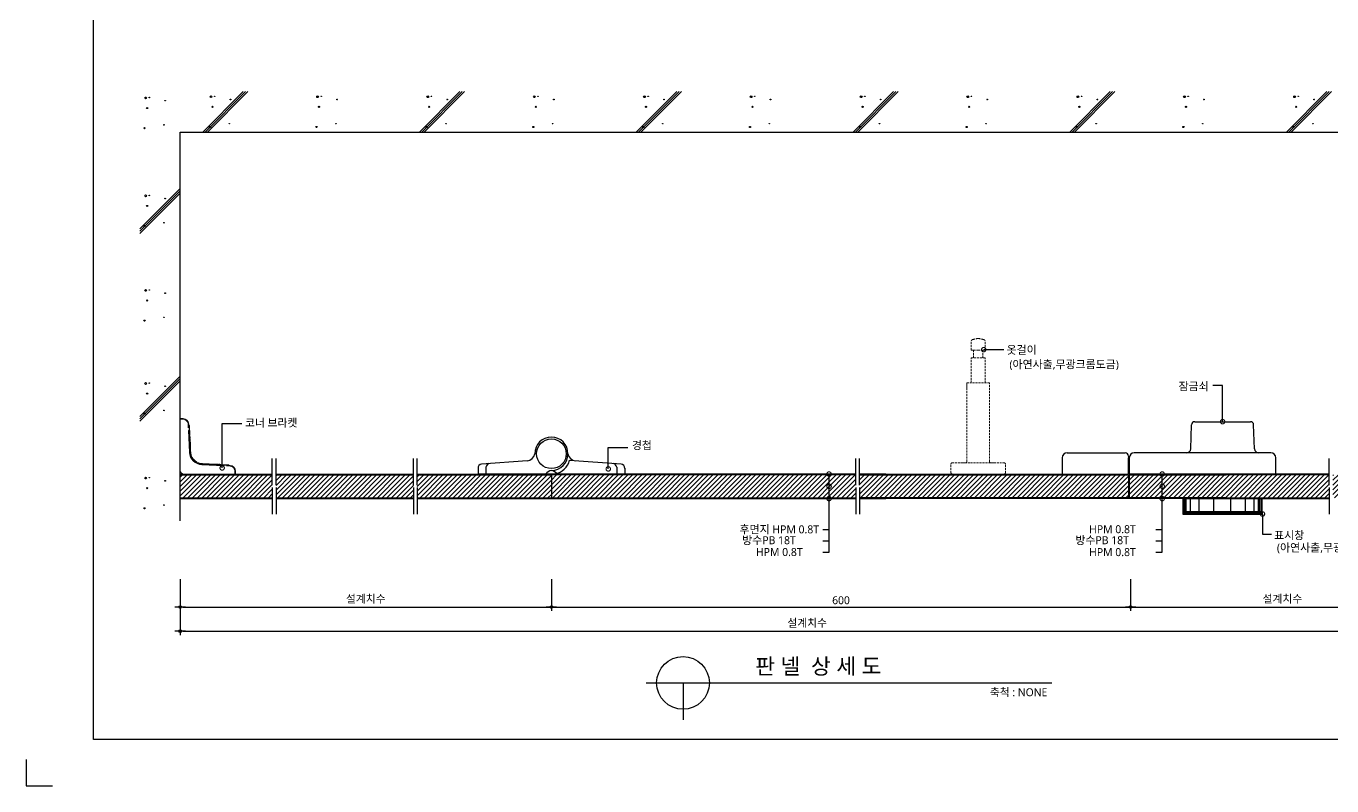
# Model space of a CAD drawing. Extents: x -256 to 8104, y -176 to 5714.
# Drawn here: x -256 to 4694, y -176 to 2705 of the extents above; entities that cross this region are included whole.
import ezdxf
from ezdxf.enums import TextEntityAlignment as Align

# ---------------------------------------------------------------- set-up
doc = ezdxf.new("R2010")
doc.units = 0
doc.header["$LTSCALE"] = 30
doc.linetypes.add('HIDDEN', pattern=[0.375, 0.25, -0.125])
doc.layers.get('0').update_dxf_attribs({"linetype": 'CONTINUOUS'})
doc.layers.get('DEFPOINTS').update_dxf_attribs({"linetype": 'CONTINUOUS'})
for name, color, linetype in [('02---제품선', 4, 'CONTINUOUS'), ('C', 2, 'CONTINUOUS'), ('DIM', 7, 'CONTINUOUS'), ('HID', 9, 'HIDDEN'), ('TIT', 3, 'CONTINUOUS'), ('경첩', 4, 'CONTINUOUS'), ('문자', 3, 'CONTINUOUS'), ('부자재', 4, 'CONTINUOUS'), ('잠금쇠(회전형)', 4, 'CONTINUOUS'), ('치수', 1, 'CONTINUOUS'), ('판넬', 2, 'CONTINUOUS'), ('해치', 8, 'CONTINUOUS')]:
    doc.layers.add(name, color=color, linetype=linetype)
doc.styles.add('돋움', font='malgun.ttf')
doc.dimstyles.new('10', dxfattribs={"dimscale": 10, "dimtxt": 3, "dimasz": 1, "dimexe": 1.5, "dimexo": 2, "dimgap": 1, "dimtad": 1, "dimdec": 0, "dimlunit": 6, "dimtxsty": '돋움', "dimblk": 'DIMDOT', "dimcen": -1, "dimdle": 1.5, "dimclrt": 3, "dimazin": 3, "dimtfac": 1, "dimtdec": 0, "dimtix": 1, "dimtmove": 2, "dimatfit": 3, "dimldrblk": 'DIMDOT', "dimarcsym": 0})
pattern_1 = [(45, (110148.375, -6933.632), (-8.980256, 8.980256), [])]

# ---------------------------------------------------------------- blocks, each defined once
blk = doc.blocks.new('DIMDOT')
at = {"linetype": 'Continuous'}
blk.add_line((-2, 0), (2, 0), dxfattribs=at)
for radius in [0.5, 0.25]:
    blk.add_circle((0, 0), radius, dxfattribs=at)
blk = doc.blocks.new('*D876')
at = {"layer": 'DEFPOINTS', "color": 0}
for p in [(118801.8, -6158.1), (120208.9, -6158.1), (120208.9, -6283.8)]:
    blk.add_point(p, dxfattribs=at)
at = {"layer": 'DIM', "color": 0, "lineweight": -2, "ltscale": 10}
for p, q in [((118801.8, -6178.1), (118801.8, -6298.8)), ((120208.9, -6178.1), (120208.9, -6298.8)), ((118811.8, -6283.8), (120198.9, -6283.8))]:
    blk.add_line(p, q, dxfattribs=at)
at = {"layer": 'DIM', "color": 0, "lineweight": -2, "xscale": 10, "yscale": 10, "zscale": 10, "rotation": 180}
blk.add_blockref('DIMDOT', (118801.8, -6283.8), dxfattribs=at)
at = {"layer": 'DIM', "color": 0, "lineweight": -2, "xscale": 10, "yscale": 10, "zscale": 10}
blk.add_blockref('DIMDOT', (120208.9, -6283.8), dxfattribs=at)
at = {"layer": 'DIM', "color": 3, "insert": (119505.3, -6254.2), "char_height": 30, "attachment_point": 5, "style": '돋움'}
blk.add_mtext('설계치수', dxfattribs=at)
blk = doc.blocks.new('*D877')
at = {"layer": 'DEFPOINTS', "color": 0}
for p in [(118801.8, -6158.1), (123555.7, -6158.1), (123555.7, -6375.3)]:
    blk.add_point(p, dxfattribs=at)
at = {"layer": 'DIM', "color": 0, "lineweight": -2, "ltscale": 10}
for p, q in [((118801.8, -6178.1), (118801.8, -6390.3)), ((123555.7, -6178.1), (123555.7, -6390.3)), ((118811.8, -6375.3), (123545.7, -6375.3))]:
    blk.add_line(p, q, dxfattribs=at)
at = {"layer": 'DIM', "color": 0, "lineweight": -2, "xscale": 10, "yscale": 10, "zscale": 10, "rotation": 180}
blk.add_blockref('DIMDOT', (118801.8, -6375.3), dxfattribs=at)
at = {"layer": 'DIM', "color": 0, "lineweight": -2, "xscale": 10, "yscale": 10, "zscale": 10}
blk.add_blockref('DIMDOT', (123555.7, -6375.3), dxfattribs=at)
at = {"layer": 'DIM', "color": 3, "insert": (121178.7, -6345.6), "char_height": 30, "attachment_point": 5, "style": '돋움'}
blk.add_mtext('설계치수', dxfattribs=at)
blk = doc.blocks.new('_DOTSMALL')
at = {"color": 0, "linetype": 'ByBlock', "const_width": 0.5}
blk.add_lwpolyline([(-0.0625, 0, 1), (0.0625, 0, 1)], format="xyb", close=True, dxfattribs=at)
blk = doc.blocks.new('A$C63EC304E')
at = {"layer": '치수', "color": 1, "xscale": 2.5, "yscale": 2.5, "zscale": 2.5, "rotation": 234.3098741996962}
blk.add_blockref('_DOTSMALL', (0.31, 0.31), dxfattribs=at)
blk = doc.blocks.new('A$C2BC9653E')
at = {"layer": '치수', "xscale": 0.3333333333333333, "yscale": 0.3333333333333333, "zscale": 0.3333333333333333}
blk.add_blockref('A$C63EC304E', (0, 0), dxfattribs=at)
blk = doc.blocks.new('A$C7FC71301')
at = {"layer": '치수', "rotation": 180}
blk.add_blockref('A$C2BC9653E', (0.21, 0.21), dxfattribs=at)
blk = doc.blocks.new('A$C4A20372B')
at = {"layer": '치수'}
blk.add_blockref('A$C7FC71301', (0, 0), dxfattribs=at)
blk = doc.blocks.new('A$C566469F5')
at = {"layer": '치수'}
blk.add_blockref('A$C4A20372B', (0, 0), dxfattribs=at)
blk = doc.blocks.new('A$C7E317CD4')
at = {"layer": '해치', "xscale": 2, "yscale": 2, "zscale": 2}
blk.add_blockref('A$C566469F5', (0, 0), dxfattribs=at)
blk = doc.blocks.new('A$C601D7F27')
at = {"layer": '치수'}
blk.add_blockref('A$C7E317CD4', (0, 0), dxfattribs=at)
blk = doc.blocks.new('A$C38802C08')
at = {"layer": '치수'}
blk.add_blockref('A$C601D7F27', (0, 0), dxfattribs=at)
blk = doc.blocks.new('*D878')
at = {"layer": 'DEFPOINTS', "color": 0}
for p in [(122404.8, -6158.1), (123555.7, -6158.1), (123555.7, -6283.8)]:
    blk.add_point(p, dxfattribs=at)
at = {"layer": 'DIM', "color": 0, "lineweight": -2, "ltscale": 10}
for p, q in [((122404.8, -6178.1), (122404.8, -6298.8)), ((123555.7, -6178.1), (123555.7, -6298.8)), ((122414.8, -6283.8), (123545.7, -6283.8))]:
    blk.add_line(p, q, dxfattribs=at)
at = {"layer": 'DIM', "color": 0, "lineweight": -2, "xscale": 10, "yscale": 10, "zscale": 10, "rotation": 180}
blk.add_blockref('DIMDOT', (122404.8, -6283.8), dxfattribs=at)
at = {"layer": 'DIM', "color": 0, "lineweight": -2, "xscale": 10, "yscale": 10, "zscale": 10}
blk.add_blockref('DIMDOT', (123555.7, -6283.8), dxfattribs=at)
at = {"layer": 'DIM', "color": 3, "insert": (122980.3, -6254.2), "char_height": 30, "attachment_point": 5, "style": '돋움'}
blk.add_mtext('설계치수', dxfattribs=at)
blk = doc.blocks.new('*D879')
at = {"layer": 'DEFPOINTS', "color": 0}
for p in [(120208.9, -6158.1), (122404.8, -6158.1), (122404.8, -6283.8)]:
    blk.add_point(p, dxfattribs=at)
at = {"layer": 'DIM', "color": 0, "lineweight": -2, "ltscale": 10}
for p, q in [((120208.9, -6178.1), (120208.9, -6298.8)), ((122404.8, -6178.1), (122404.8, -6298.8)), ((120218.9, -6283.8), (122394.8, -6283.8))]:
    blk.add_line(p, q, dxfattribs=at)
at = {"layer": 'DIM', "color": 0, "lineweight": -2, "xscale": 10, "yscale": 10, "zscale": 10, "rotation": 180}
blk.add_blockref('DIMDOT', (120208.9, -6283.8), dxfattribs=at)
at = {"layer": 'DIM', "color": 0, "lineweight": -2, "xscale": 10, "yscale": 10, "zscale": 10}
blk.add_blockref('DIMDOT', (122404.8, -6283.8), dxfattribs=at)
at = {"layer": 'DIM', "color": 3, "insert": (121306.9, -6258.3), "char_height": 30, "attachment_point": 5, "style": '돋움'}
blk.add_mtext('600', dxfattribs=at)
blk = doc.blocks.new('A$C06B31977')
for p, q in [((1.26, 11.06), (1.26, 21.17)), ((1.26, 10.11), (1.26, 0))]:
    blk.add_line(p, q)
blk = doc.blocks.new('BASIC_32', base_point=(118473.5, -6786.3))
at = {"layer": '해치', "transparency": 33554687}
h = blk.add_hatch(dxfattribs=at)
h.set_pattern_fill('ANSI31', color=256, scale=4, style=0)
h.set_pattern_definition(pattern_1)
h.paths.add_polyline_path([(119150.8, -5831.1), (119150.8, -5821.6), (119150.8, -5782.8), (118801.8, -5782.8), (118801.8, -5869.5), (119150.8, -5869.5)])
h.paths.add_polyline_path([(119165.4, -5831.1), (119165.4, -5821.6), (119165.4, -5782.8), (119685.9, -5782.8), (119685.9, -5831.1), (119685.9, -5869.5), (119165.4, -5869.5)])
at = {"layer": '해치'}
h = blk.add_hatch(dxfattribs=at)
h.set_pattern_fill('ANSI31', color=256, scale=4)
h.set_pattern_definition(pattern_1)
h.paths.add_polyline_path([(120208.9, -5869.5), (120208.9, -5782.8), (119700.5, -5782.8), (119700.5, -5869.5)])
at = {"layer": '해치', "transparency": 33554687}
h = blk.add_hatch(dxfattribs=at)
h.set_pattern_fill('ANSI31', color=256, scale=4)
h.set_pattern_definition(pattern_1)
h.paths.add_polyline_path([(120208.9, -5782.8), (120208.9, -5869.5), (121261.8, -5869.5), (121261.8, -5828.2, -0.610943), (121260.1, -5824.9, -0.241509), (121261.8, -5824.1), (121261.8, -5782.8)])
h = blk.add_hatch(dxfattribs=at)
h.set_pattern_fill('ANSI31', color=256, scale=4)
h.set_pattern_definition(pattern_1)
h.paths.add_polyline_path([(121362.6, -5782.8), (121261.8, -5782.8), (121261.8, -5824.1, -0.610943), (121263.5, -5827.4, -0.241509), (121261.8, -5828.2), (121261.8, -5869.5), (121362.6, -5869.5)])
h = blk.add_hatch(dxfattribs=at)
h.set_pattern_fill('ANSI31', color=256, scale=4)
h.set_pattern_definition(pattern_1)
h.paths.add_polyline_path([(122396.8, -5869.5), (122396.8, -5782.8), (121476.8, -5782.8), (121377.2, -5782.8), (121377.2, -5821.6), (121377.2, -5831.1), (121377.2, -5869.5), (121476.8, -5869.5)])
h = blk.add_hatch(dxfattribs=at)
h.set_pattern_fill('ANSI31', color=256, scale=4, style=0)
h.set_pattern_definition(pattern_1)
h.paths.add_polyline_path([(123171.8, -5831.1), (123171.8, -5821.6), (123171.8, -5782.8), (123555.7, -5782.8), (123555.7, -5869.5), (123171.8, -5869.5)])
edge = h.paths.add_edge_path()
edge.add_line((123157.2, -5831.1), (123157.2, -5821.6))
edge.add_line((123157.2, -5821.6), (123157.2, -5782.8))
edge.add_line((123157.2, -5782.8), (122524.7, -5782.8))
edge.add_line((122524.7, -5782.8), (122524.7, -5824.1))
edge.add_arc((122524.7, -5826.2), 2.08, -35.6901, 90, ccw=False)
edge.add_arc((122524.7, -5826.2), 2.08, 270, 324.3099, ccw=False)
edge.add_line((122524.7, -5828.2), (122524.7, -5869.5))
edge.add_line((122524.7, -5869.5), (123157.2, -5869.5))
edge.add_line((123157.2, -5869.5), (123157.2, -5831.1))
h.paths.add_polyline_path([(122399.8, -5782.8), (122399.8, -5869.5), (122524.7, -5869.5), (122524.7, -5828.2, -0.610943), (122523, -5824.9, -0.241509), (122524.7, -5824.1), (122524.7, -5782.8)])
h.paths.add_polyline_path([(123973.4, -5782.8), (123555.7, -5782.8), (123555.7, -5869.5), (123973.4, -5869.5)])
for p, q in [((118801.8, -4482.5), (123973.4, -4482.5)), ((118801.8, -5957.5), (118801.8, -4482.5))]:
    blk.add_line(p, q)
at = {"color": 2}
for p, q in [((120208.9, -5779.5), (120208.9, -5872.8)), ((122396.8, -5782.8), (122396.8, -5869.5)), ((122399.8, -5782.8), (122399.8, -5869.5)), ((118217.6, -6862), (118217.6, -6962)), ((118217.6, -6862), (118217.6, -6962)), ((118217.6, -6862), (118217.6, -6962)), ((118217.6, -6862), (118217.6, -6962)), ((118217.6, -6962), (118317.6, -6962))]:
    blk.add_line(p, q, dxfattribs=at)
for points in [[(118472.8, -1247.9), (125725.1, -1247.9), (125725.1, -6786.2), (118472.8, -6786.2)], [(118472.8, -1247.9), (125725.1, -1247.9), (125725.1, -6786.2), (118472.8, -6786.2)], [(118472.8, -1247.9), (126454.7, -1247.9), (126454.7, -6786.2), (118472.8, -6786.2)]]:
    blk.add_lwpolyline(points, close=True, dxfattribs=at)
at = {"layer": '02---제품선'}
for p, q in [((122632.5, -5684.4), (122635.7, -5593)), ((122648.1, -5581), (122858.7, -5581)), ((122874.3, -5684.4), (122871.1, -5593)), ((122145.6, -5717.5), (122145.6, -5779.5)), ((122164.2, -5698.8), (122384.4, -5698.8)), ((122396.8, -5711.3), (122396.8, -5779.5)), ((122396.8, -5779.5), (122396.8, -5717.5)), ((122399.8, -5717.5), (122399.8, -5779.5)), ((122604.5, -5698.8), (122418.4, -5698.8)), ((122617.5, -5698.8), (122604.5, -5698.8)), ((122889.3, -5698.8), (122617.5, -5698.8)), ((122936.4, -5698.8), (122889.3, -5698.8)), ((122955, -5779.5), (122955, -5717.5)), ((122145.6, -5779.5), (122396.8, -5779.5)), ((122955, -5779.5), (122399.8, -5779.5))]:
    blk.add_line(p, q, dxfattribs=at)
for centre, radius, start, end in [((122648.1, -5593.4), 12.4, 90, 178), ((122858.7, -5593.4), 12.4, 2, 90), ((122617.5, -5683.8), 15, 270, 358), ((122889.3, -5683.8), 15, 182, 270), ((122164.2, -5717.5), 18.6, 90, 180), ((122384.4, -5711.3), 12.4, 0, 90), ((122418.4, -5717.5), 18.6, 90, 180), ((122936.4, -5717.5), 18.6, 0, 90)]:
    blk.add_arc(centre, radius, start, end, dxfattribs=at)
at = {"layer": 'C'}
for p, q in [((118801.8, -5782.8), (119150.8, -5782.8)), ((119165.4, -5782.8), (119685.9, -5782.8)), ((119700.5, -5782.8), (120208.9, -5782.8)), ((121362.6, -5782.8), (120208.9, -5782.8)), ((121377.2, -5782.8), (122396.8, -5782.8)), ((121476.8, -5782.8), (121377.2, -5782.8)), ((122399.8, -5782.8), (122766.9, -5782.8)), ((123157.2, -5782.8), (122766.9, -5782.8)), ((118801.8, -5869.5), (119150.8, -5869.5)), ((119165.4, -5869.5), (119685.9, -5869.5)), ((119700.5, -5869.5), (120225.1, -5869.5)), ((120208.9, -5869.5), (121362.6, -5869.5)), ((122396.8, -5869.5), (121377.2, -5869.5)), ((121377.2, -5869.5), (121476.8, -5869.5)), ((122766.9, -5869.5), (122399.8, -5869.5)), ((122766.9, -5869.5), (123157.2, -5869.5))]:
    blk.add_line(p, q, dxfattribs=at)
at = {"layer": 'HID', "lineweight": 15}
for p, q in [((121800.9, -5309.4), (121800.9, -5273.8)), ((121852.9, -5309.4), (121852.9, -5273.8)), ((121800.9, -5309.4), (121808.8, -5309.4)), ((121800.9, -5434.2), (121800.9, -5339.2)), ((121852.9, -5339.2), (121800.9, -5339.2)), ((121808.8, -5309.4), (121826.9, -5309.4)), ((121808.8, -5309.4), (121808.8, -5339.2)), ((121845, -5309.4), (121826.9, -5309.4)), ((121852.9, -5309.4), (121845, -5309.4)), ((121845, -5309.4), (121845, -5339.2)), ((121852.9, -5434.2), (121852.9, -5339.2)), ((121869.6, -5434.2), (121784.2, -5434.2)), ((121784.2, -5457.9), (121784.2, -5434.2)), ((121784.2, -5731.8), (121784.2, -5434.2)), ((121869.6, -5731.8), (121869.6, -5434.2)), ((121723.7, -5774.5), (121723.7, -5741.8)), ((121779.2, -5736.8), (121728.7, -5736.8)), ((121884.6, -5736.8), (121769.2, -5736.8)), ((121874.6, -5736.8), (121925.1, -5736.8)), ((121930.1, -5774.5), (121930.1, -5741.8)), ((121925.1, -5779.5), (121728.7, -5779.5)), ((122478.5, -5779.5), (122510.1, -5779.5)), ((122510.1, -5779.5), (122700.1, -5779.5))]:
    blk.add_line(p, q, dxfattribs=at)
for centre, radius, start, end in [((121809.6, -5279), 10.2, 101.3021, 148.9655), ((121831.9, -5351.2), 85.6, 93.3455, 106.4545), ((121821.9, -5351.2), 85.6, 73.5455, 86.6545), ((121844.2, -5279), 10.2, 31.0345, 78.6979), ((121728.7, -5741.8), 5, 90, 180), ((121779.2, -5731.8), 5, 270, 0), ((121874.6, -5731.8), 5, 180, 270), ((121925.1, -5741.8), 5, 0, 90), ((121728.7, -5774.5), 5, 180, 270), ((121925.1, -5774.5), 5, 270, 0)]:
    blk.add_arc(centre, radius, start, end, dxfattribs=at)
at = {"layer": 'TIT', "color": 7}
for p, q in [((120567.9, -6571.7), (122105.7, -6571.7)), ((120707.9, -6571.7), (120707.9, -6711.7))]:
    blk.add_line(p, q, dxfattribs=at)
blk.add_circle((120707.9, -6571.7), 100, dxfattribs=at)
at = {"layer": '경첩', "color": 4, "linetype": 'Continuous', "lineweight": 15}
for p, q in [((118801.8, -5569.5), (118812.4, -5569.5)), ((118801.8, -5571.8), (118801.8, -5569.5)), ((118801.8, -5591.9), (118801.8, -5571.8)), ((118812.4, -5571.8), (118801.8, -5571.8)), ((118801.8, -5595.2), (118801.8, -5592.8)), ((118812.4, -5571.8), (118812.4, -5569.5)), ((118832.6, -5604), (118832, -5590.5)), ((118834.3, -5590.4), (118835.4, -5613.7)), ((118801.8, -5595.2), (118801.8, -5765.5)), ((118837, -5697.6), (118833.1, -5613.8)), ((118836.1, -5595), (118834.6, -5596.5)), ((118837.1, -5600.6), (118834.9, -5602.8)), ((118835.4, -5613.7), (118839.4, -5697.5)), ((118838.3, -5625.8), (118836.1, -5628)), ((118838.6, -5632.1), (118836.4, -5634.3)), ((118838.8, -5635.2), (118836.5, -5637.5)), ((118839.1, -5641.5), (118836.8, -5643.8)), ((118837.1, -5600.6), (118838.3, -5625.8)), ((118838.8, -5635.2), (118839.1, -5641.5)), ((118839.2, -5644.7), (118837, -5646.9)), ((118840.5, -5671.5), (118838.3, -5673.7)), ((118840.5, -5671.6), (118838.3, -5673.8)), ((118840.7, -5675.5), (118838.4, -5677.7)), ((118840.8, -5677.7), (118838.5, -5680)), ((118841.2, -5686.3), (118838.9, -5688.5)), ((118841.2, -5687.2), (118839, -5689.5)), ((118841.4, -5690.4), (118839.1, -5692.6)), ((118839.2, -5644.7), (118840.5, -5671.5)), ((118841.4, -5691.3), (118839.2, -5693.5)), ((118840.5, -5671.6), (118840.7, -5675.5)), ((118840.8, -5677.7), (118841.2, -5686.3)), ((118841.2, -5686.3), (118841.2, -5687.2)), ((118841.2, -5687.2), (118841.4, -5690.4)), ((118841.4, -5690.4), (118841.4, -5691.3)), ((118841.4, -5691.3), (118841.7, -5697.4)), ((118841.9, -5699.8), (118839.8, -5701.9)), ((118842.2, -5701.9), (118840.1, -5703.9)), ((118840.9, -5707.3), (118842.9, -5705.4)), ((118842.8, -5705.4), (118840.9, -5707.3)), ((118844.3, -5710.3), (118842.5, -5712.1)), ((118845.8, -5714), (118844.1, -5715.8)), ((118846.9, -5716.2), (118845.2, -5717.9)), ((118849.4, -5720.3), (118847.7, -5722)), ((118850.8, -5722.2), (118849.1, -5723.9)), ((118860.9, -5731.9), (118859.3, -5733.5)), ((118863, -5733.2), (118861.3, -5734.8)), ((118867.3, -5735.5), (118865.5, -5737.2)), ((118869.6, -5736.5), (118867.8, -5738.2)), ((118874.5, -5738.1), (118872.6, -5740)), ((118883.8, -5741.9), (118967.5, -5745.8)), ((118883.9, -5739.6), (118886.1, -5739.7)), ((118883.9, -5739.6), (118939.7, -5742.2)), ((118886.1, -5739.7), (118883.9, -5741.9)), ((118815.8, -5779.5), (118986.1, -5779.5)), ((118967.4, -5748.2), (118883.7, -5744.2)), ((118939.7, -5742.2), (118937.5, -5744.4)), ((118946, -5742.5), (118943.8, -5744.7)), ((118949.2, -5742.6), (118946.9, -5744.9)), ((118955.5, -5742.9), (118953.2, -5745.2)), ((118955.5, -5742.9), (118985.5, -5744.3)), ((118967.5, -5745.8), (118990.9, -5746.9)), ((118990.8, -5749.3), (118977.3, -5748.6)), ((118986.3, -5745.1), (118984.8, -5746.6)), ((118986.3, -5745.1), (118985.5, -5744.3)), ((118988.4, -5779.5), (118986.1, -5779.5)), ((119009.4, -5779.5), (118989.4, -5779.5)), ((119009.4, -5779.5), (119009.4, -5768.8)), ((119009.4, -5768.8), (119011.8, -5768.8)), ((119011.8, -5779.5), (119009.4, -5779.5)), ((119011.8, -5768.8), (119011.8, -5779.5))]:
    blk.add_line(p, q, dxfattribs=at)
at = {"layer": '경첩', "color": 4, "linetype": 'Continuous', "lineweight": 15, "flags": 128}
for points in [[(118832, -5590.5), (118832.4, -5590.5), (118832.9, -5590.5), (118833.3, -5590.4), (118833.6, -5590.4), (118833.9, -5590.4), (118834.1, -5590.4), (118834.3, -5590.4), (118834.3, -5590.4)], [(118835.4, -5613.7), (118835.4, -5613.7), (118835.2, -5613.7), (118835, -5613.7), (118834.7, -5613.8), (118834.4, -5613.8), (118834, -5613.8), (118833.5, -5613.8), (118833.1, -5613.8)], [(118836.9, -5595.8), (118836.7, -5595.6), (118836.6, -5595.5), (118836.4, -5595.3), (118836.3, -5595.2), (118836.2, -5595.1), (118836.2, -5595.1), (118836.1, -5595), (118836.1, -5595)], [(118836.9, -5595.8), (118837, -5596.8), (118837, -5598), (118837.1, -5599.2), (118837.1, -5600.6)], [(118838.3, -5625.8), (118838.4, -5627), (118838.4, -5628.2), (118838.5, -5629.3), (118838.5, -5630.2), (118838.6, -5631), (118838.6, -5631.6), (118838.6, -5632), (118838.6, -5632.1)], [(118840.5, -5671.5), (118840.5, -5671.5), (118840.5, -5671.6)], [(118840.7, -5675.5), (118840.7, -5676.2), (118840.7, -5676.9), (118840.8, -5677.7)], [(118839.4, -5697.5), (118839.3, -5697.5), (118839.2, -5697.5), (118839, -5697.5), (118838.7, -5697.5), (118838.3, -5697.5), (118837.9, -5697.5), (118837.5, -5697.6), (118837, -5697.6)], [(118841.9, -5699.8), (118842.1, -5701.4), (118842.2, -5701.9)], [(118842.8, -5705.4), (118842.8, -5705.4), (118842.8, -5705.4)], [(118883.8, -5741.9), (118883.8, -5741.9), (118883.8, -5742.1), (118883.8, -5742.3), (118883.8, -5742.6), (118883.7, -5742.9), (118883.7, -5743.3), (118883.7, -5743.8), (118883.7, -5744.2)], [(118939.7, -5742.2), (118940.8, -5742.2), (118941.9, -5742.3), (118942.9, -5742.3), (118943.8, -5742.4), (118944.5, -5742.4), (118945.2, -5742.4), (118945.6, -5742.5), (118945.9, -5742.5), (118946, -5742.5)], [(118949.2, -5742.6), (118949.3, -5742.6), (118949.6, -5742.7), (118950.2, -5742.7), (118951, -5742.7), (118952, -5742.8), (118953.1, -5742.8), (118954.2, -5742.9), (118955.5, -5742.9)], [(118967.5, -5745.8), (118967.5, -5745.9), (118967.5, -5746), (118967.5, -5746.2), (118967.5, -5746.5), (118967.5, -5746.9), (118967.5, -5747.3), (118967.4, -5747.7), (118967.4, -5748.2)], [(118990.8, -5749.3), (118990.8, -5748.8), (118990.8, -5748.4), (118990.8, -5748), (118990.8, -5747.6), (118990.9, -5747.3), (118990.9, -5747.1), (118990.9, -5747), (118990.9, -5746.9)]]:
    blk.add_lwpolyline(points, dxfattribs=at)
at = {"layer": '경첩', "color": 4, "linetype": 'Continuous', "lineweight": 15}
for centre, radius, start, end in [((118812.4, -5591.4), 21.9, 2.6983, 90), ((118812.4, -5591.4), 19.6, 2.6983, 90), ((118886, -5695.3), 49, 182.6983, 267.3017), ((118886, -5695.3), 46.7, 182.6983, 267.3017), ((118886, -5695.3), 44.3, 182.6983, 185.9088), ((118886, -5695.3), 44.3, 188.6056, 193.1623), ((118886, -5695.3), 44.3, 193.2431, 199.766), ((118886, -5695.3), 44.3, 199.766, 204.9948), ((118886, -5695.3), 44.3, 208.1736, 214.3849), ((118886, -5695.3), 44.3, 214.3855, 217.4388), ((118886, -5695.3), 44.3, 217.4392, 235.6151), ((118886, -5695.3), 44.3, 235.6142, 238.7009), ((118886, -5695.3), 44.3, 238.7002, 245.0052), ((118886, -5695.3), 44.3, 248.2494, 255.0002), ((118886, -5695.3), 44.3, 255, 267.3017), ((118815.8, -5765.5), 14, 180, 270), ((118989.8, -5768.8), 19.6, 0, 87.3017), ((118989.8, -5768.8), 21.9, 0, 87.3017)]:
    blk.add_arc(centre, radius, start, end, dxfattribs=at)
at = {"layer": '부자재'}
for p, q in [((120116.7, -5729.4), (119943.8, -5741.5)), ((120277.7, -5727.5), (120473.6, -5741.4)), ((119930.8, -5757.4), (119930.8, -5779.5)), ((120208.9, -5779.5), (119930.8, -5779.5)), ((119960.8, -5753.3), (119960.8, -5779.5)), ((120223.1, -5779.5), (120486.9, -5779.5)), ((120456.9, -5753.3), (120456.9, -5779.5)), ((120486.9, -5757.4), (120486.9, -5779.5))]:
    blk.add_line(p, q, dxfattribs=at)
at = {"layer": '부자재', "color": 1}
blk.add_circle((120208.9, -5702.5), 56.2, dxfattribs=at)
at = {"layer": '부자재'}
for centre, radius, start, end in [((120208.9, -5702.5), 63, 270, 180), ((119947.6, -5757.9), 16.8, 101.7765, 181.6712), ((119981.3, -5759), 21.2, 113.4077, 164.5497), ((120115.1, -5698.4), 31, 272.9231, 352.4724), ((120211.1, -5710.9), 68.6, 280.084, 345.9792), ((120302.6, -5698.4), 31, 187.5276, 267.0769), ((120436.5, -5759), 21.2, 15.4503, 67.3004), ((120470.2, -5757.9), 16.8, 358.3288, 78.2235), ((120217.5, -5804.1), 39.5, 102.5267, 141.5475), ((120200.3, -5804.1), 39.5, 43.1003, 77.4733)]:
    blk.add_arc(centre, radius, start, end, dxfattribs=at)
at = {"layer": '잠금쇠(회전형)', "linetype": 'Continuous', "lineweight": 15}
for p, q in [((122603.2, -5873.5), (122903.6, -5873.5)), ((122603.2, -5873.5), (122603.2, -5921.8)), ((122604.1, -5873.5), (122604.1, -5921.8)), ((122903.6, -5873.5), (122903.6, -5921.8)), ((122602.2, -5921.8), (122904.6, -5921.8)), ((122602.2, -5931.1), (122602.2, -5921.8)), ((122602.2, -5930.8), (122904.6, -5930.8)), ((122904.6, -5931.1), (122904.6, -5921.8))]:
    blk.add_line(p, q, dxfattribs=at)
at = {"layer": '치수'}
for p, q in [((121923.8, -5307.9), (121847.8, -5307.9)), ((122753.4, -5443.8), (122716.8, -5443.8)), ((122753.4, -5581), (122753.4, -5443.8)), ((118961.2, -5587.8), (119035.4, -5587.8)), ((118961.2, -5756.2), (118961.2, -5587.8)), ((120424.5, -5760.2), (120424.5, -5679.3)), ((120424.5, -5679.3), (120498.7, -5679.3)), ((121261.8, -6076), (121261.8, -5779.5)), ((122524.7, -6076), (122524.7, -5779.5)), ((122904.6, -5931.1), (122904.6, -6006.9)), ((121238.1, -5989.3), (121261.8, -5989.3)), ((122500.9, -5989.3), (122524.7, -5989.3)), ((121238.1, -6032.8), (121261.8, -6032.8)), ((122500.9, -6032.8), (122524.7, -6032.8)), ((122904.6, -6006.9), (122938.9, -6006.9)), ((121238.1, -6076), (121261.8, -6076)), ((122500.9, -6076), (122524.7, -6076))]:
    blk.add_line(p, q, dxfattribs=at)
at = {"layer": '판넬', "color": 1}
for p, q in [((118801.8, -5779.5), (119150.8, -5779.5)), ((119165.4, -5779.5), (119685.9, -5779.5)), ((119700.5, -5779.5), (120188.5, -5779.5)), ((121362.6, -5779.5), (120208.9, -5779.5)), ((121377.2, -5779.5), (122394.8, -5779.5)), ((121476.8, -5779.5), (121377.2, -5779.5)), ((122404.8, -5779.5), (122766.9, -5779.5)), ((123157.2, -5779.5), (122766.9, -5779.5)), ((118801.8, -5872.8), (119150.8, -5872.8)), ((119165.4, -5872.8), (119685.9, -5872.8)), ((119700.5, -5872.8), (120228.5, -5872.8)), ((120208.9, -5872.8), (121362.6, -5872.8)), ((122399.8, -5872.8), (121377.2, -5872.8)), ((121377.2, -5872.8), (121476.8, -5872.8)), ((122766.9, -5872.8), (122399.8, -5872.8)), ((122766.9, -5872.8), (123157.2, -5872.8))]:
    blk.add_line(p, q, dxfattribs=at)
at = {"layer": '해치'}
for p, q in [((118887.7, -4482.5), (119040.8, -4329.3)), ((118905.3, -4482.5), (119058.5, -4329.3)), ((119709.3, -4482.5), (119862.4, -4329.3)), ((119726.9, -4482.5), (119880, -4329.3)), ((120530.8, -4482.5), (120684, -4329.3)), ((120548.5, -4482.5), (120701.6, -4329.3)), ((121352.4, -4482.5), (121505.5, -4329.3)), ((121370.1, -4482.5), (121523.2, -4329.3)), ((122174, -4482.5), (122327.1, -4329.3)), ((122191.6, -4482.5), (122344.8, -4329.3)), ((122995.6, -4482.5), (123148.7, -4329.3)), ((123013.2, -4482.5), (123166.3, -4329.3)), ((118648.6, -4849.3), (118801.8, -4696.2)), ((118648.6, -4867), (118801.8, -4713.9)), ((118648.6, -5561), (118801.8, -5407.9)), ((118648.6, -5578.6), (118801.8, -5425.5)), ((122606, -5873.5), (122606, -5921.8)), ((122608.9, -5873.5), (122608.9, -5921.8)), ((122614.1, -5873.5), (122614.1, -5921.8)), ((122630.4, -5873.5), (122630.4, -5921.8)), ((122663.7, -5873.5), (122663.7, -5921.8)), ((122719.3, -5873.5), (122719.3, -5921.8)), ((122783, -5873.5), (122783, -5921.8)), ((122838.5, -5873.5), (122838.5, -5921.8)), ((122871.8, -5873.5), (122871.8, -5921.8)), ((122888.1, -5873.5), (122888.1, -5921.8)), ((122892.7, -5873.5), (122892.7, -5921.8)), ((122897.9, -5873.5), (122897.9, -5921.8)), ((122900.8, -5873.5), (122900.8, -5921.8)), ((122902.7, -5873.5), (122902.7, -5921.8)), ((122602.2, -5924.9), (122904.6, -5924.9)), ((122602.2, -5926.5), (122904.6, -5926.5)), ((122602.2, -5928), (122904.6, -5928)), ((122602.2, -5928.9), (122904.6, -5928.9)), ((122602.2, -5929.9), (122904.6, -5929.9)), ((122602.2, -5931.1), (122904.6, -5931.1))]:
    blk.add_line(p, q, dxfattribs=at)
at = {"layer": '해치', "color": 2}
for p, q in [((118896.5, -4482.5), (119049.6, -4329.3)), ((119718.1, -4482.5), (119871.2, -4329.3)), ((120539.7, -4482.5), (120692.8, -4329.3)), ((121361.2, -4482.5), (121514.4, -4329.3)), ((122182.8, -4482.5), (122335.9, -4329.3)), ((123004.4, -4482.5), (123157.5, -4329.3)), ((118648.6, -4858.2), (118801.8, -4705)), ((118648.6, -5569.8), (118801.8, -5416.7))]:
    blk.add_line(p, q, dxfattribs=at)
at = {"layer": '해치'}
for centre, radius in [((118670.8, -4353.3), 3.36), ((118684.7, -4351.7), 1.12), ((118918.6, -4348.9), 3.36), ((118932.5, -4347.3), 1.12), ((119322.6, -4348.9), 3.36), ((119336.5, -4347.3), 1.12), ((119740.2, -4348.9), 3.36), ((119754.1, -4347.3), 1.12), ((120144.2, -4348.9), 3.36), ((120158.1, -4347.3), 1.12), ((120561.8, -4348.9), 3.36), ((120575.7, -4347.3), 1.12), ((120965.8, -4348.9), 3.36), ((120979.7, -4347.3), 1.12), ((121383.3, -4348.9), 3.36), ((121397.2, -4347.3), 1.12), ((121787.4, -4348.9), 3.36), ((121801.3, -4347.3), 1.12), ((122204.9, -4348.9), 3.36), ((122218.8, -4347.3), 1.12), ((122608.9, -4348.9), 3.36), ((122622.8, -4347.3), 1.12), ((123026.5, -4348.9), 3.36), ((123040.4, -4347.3), 1.12), ((118676.4, -4391.6), 2.24), ((118744.7, -4363.6), 1.12), ((118924.2, -4387.2), 2.24), ((118992.5, -4359.3), 1.12), ((119328.2, -4387.2), 2.24), ((119396.5, -4359.3), 1.12), ((119745.8, -4387.2), 2.24), ((119814.1, -4359.3), 1.12), ((120149.8, -4387.2), 2.24), ((120218.1, -4359.3), 1.12), ((120567.4, -4387.2), 2.24), ((120635.7, -4359.3), 1.12), ((120971.4, -4387.2), 2.24), ((121039.7, -4359.3), 1.12), ((121388.9, -4387.2), 2.24), ((121457.2, -4359.3), 1.12), ((121793, -4387.2), 2.24), ((121861.3, -4359.3), 1.12), ((122210.5, -4387.2), 2.24), ((122278.8, -4359.3), 1.12), ((122614.5, -4387.2), 2.24), ((122682.8, -4359.3), 1.12), ((123032.1, -4387.2), 2.24), ((123100.4, -4359.3), 1.12), ((118740.2, -4455.4), 1.12), ((118988, -4451), 1.12), ((119392, -4451), 1.12), ((119809.6, -4451), 1.12), ((120213.6, -4451), 1.12), ((120631.2, -4451), 1.12), ((121035.2, -4451), 1.12), ((121452.8, -4451), 1.12), ((121856.8, -4451), 1.12), ((122274.3, -4451), 1.12), ((122678.3, -4451), 1.12), ((123095.9, -4451), 1.12), ((118666.7, -4467.7), 2.24), ((118914.6, -4463.3), 2.24), ((119318.6, -4463.3), 2.24), ((119736.2, -4463.3), 2.24), ((120140.2, -4463.3), 2.24), ((120557.7, -4463.3), 2.24), ((120961.8, -4463.3), 2.24), ((121379.3, -4463.3), 2.24), ((121783.3, -4463.3), 2.24), ((122200.9, -4463.3), 2.24), ((122604.9, -4463.3), 2.24), ((123022.5, -4463.3), 2.24), ((118670.8, -4724.6), 3.36), ((118684.7, -4723), 1.12), ((118744.7, -4735), 1.12), ((118676.4, -4762.9), 2.24), ((118666.7, -4839), 2.24), ((118740.2, -4826.7), 1.12), ((118670.8, -5083.3), 3.36), ((118684.7, -5081.7), 1.12), ((118744.7, -5093.7), 1.12), ((118676.4, -5121.6), 2.24), ((118666.7, -5197.7), 2.24), ((118740.2, -5185.4), 1.12), ((118670.8, -5436.3), 3.36), ((118684.7, -5434.7), 1.12), ((118676.4, -5474.6), 2.24), ((118744.7, -5446.6), 1.12), ((118740.2, -5538.4), 1.12), ((118666.7, -5550.7), 2.24), ((118670.8, -5794.9), 3.36), ((118676.4, -5833.3), 2.24), ((118684.7, -5793.4), 1.12), ((118744.7, -5805.3), 1.12), ((118666.7, -5909.4), 2.24), ((118740.2, -5897.1), 1.12)]:
    blk.add_circle(centre, radius, dxfattribs=at)
at = {"xscale": 10, "yscale": 10, "zscale": 10}
for p in [(119138.3, -5932.2), (119152.9, -5932.2), (119673.3, -5932.2), (119688, -5932.2), (121350, -5932.2), (121364.7, -5932.2), (123144.6, -5932.2)]:
    blk.add_blockref('A$C06B31977', p, dxfattribs=at)
at = {"layer": '치수', "xscale": 20, "yscale": 20, "zscale": 20}
for p in [(118956.6, -5760.7), (120420.3, -5764.4)]:
    blk.add_blockref('A$C38802C08', p, dxfattribs=at)
at = {"layer": '해치', "yscale": 20, "zscale": 20}
for p, xscale in [((121852, -5312.1), -20), ((122749.2, -5585.2), 20), ((122900.4, -5935.3), 20)]:
    blk.add_blockref('A$C38802C08', p, dxfattribs=dict(at, xscale=xscale))
at = {"layer": '해치', "xscale": 20, "yscale": 20, "zscale": 20, "rotation": 90}
for p in [(121265.8, -5783.7), (122528.7, -5783.7), (121266, -5830.3), (122528.9, -5830.3), (121265.8, -5877), (122528.7, -5877)]:
    blk.add_blockref('A$C38802C08', p, dxfattribs=at)
at = {"layer": 'TIT', "style": '돋움'}
blk.add_text('판 넬  상 세 도', height=60, dxfattribs=at).set_placement((121459.7, -6538.1), align=Align.RIGHT)
blk.add_text('축척 : NONE', height=30, dxfattribs=at).set_placement((121871.1, -6621.9))
at = {"layer": '문자', "style": '돋움'}
for s, height, p in [('옷걸이', 30.34, (121991.6, -5308)), ('(아연사출,무광크롬도금)', 30.337, (122152.8, -5364.4)), ('잠금쇠', 30.34, (122643.6, -5446.1)), ('후면지 HPM 0.8T', 30.337, (121073, -5988.5)), ('HPM 0.8T', 30.34, (122335.9, -5988.8)), ('방수PB 18T', 30.34, (121033.9, -6029.7)), ('방수PB 18T', 30.34, (122296.8, -6029.7)), ('표시창', 30.34, (123005.8, -6010.8)), ('(아연사출,무광크롬도금)', 30.337, (123166.9, -6059.6)), ('HPM 0.8T', 30.34, (121073, -6075.3)), ('HPM 0.8T', 30.34, (122335.9, -6075.6))]:
    blk.add_text(s, height=height, dxfattribs=at).set_placement(p, align=Align.MIDDLE)
for s, p in [('코너 브라켓', (119047.6, -5600.1)), ('경첩', (120514.3, -5685.6))]:
    blk.add_text(s, height=30, dxfattribs=at).set_placement(p)
at = {"layer": 'DIM', "ltscale": 10}
for base, p1, p2, text, picture, middle in [((120208.9, -6283.8), (118801.8, -6158.1), (120208.9, -6158.1), '설계치수', '*D876', (119505.3, -6254.2)), ((123555.7, -6375.3), (118801.8, -6158.1), (123555.7, -6158.1), '설계치수', '*D877', (121178.7, -6345.6)), ((122404.8, -6283.8), (120208.9, -6158.1), (122404.8, -6158.1), '600', '*D879', (121306.9, -6258.3)), ((123555.7, -6283.8), (122404.8, -6158.1), (123555.7, -6158.1), '설계치수', '*D878', (122980.3, -6254.2))]:
    dim = blk.add_linear_dim(base=base, p1=p1, p2=p2, text=text, dimstyle='10', override={"dimtxsty": '돋움'}, dxfattribs=at)
    dim.commit()
    dim.dimension.update_dxf_attribs({"geometry": picture, "text_midpoint": middle})

msp = doc.modelspace()

# ---------------------------------------------------------------- block references
msp.add_blockref('BASIC_32', (0, 0))

doc.saveas('drawing.dxf')
